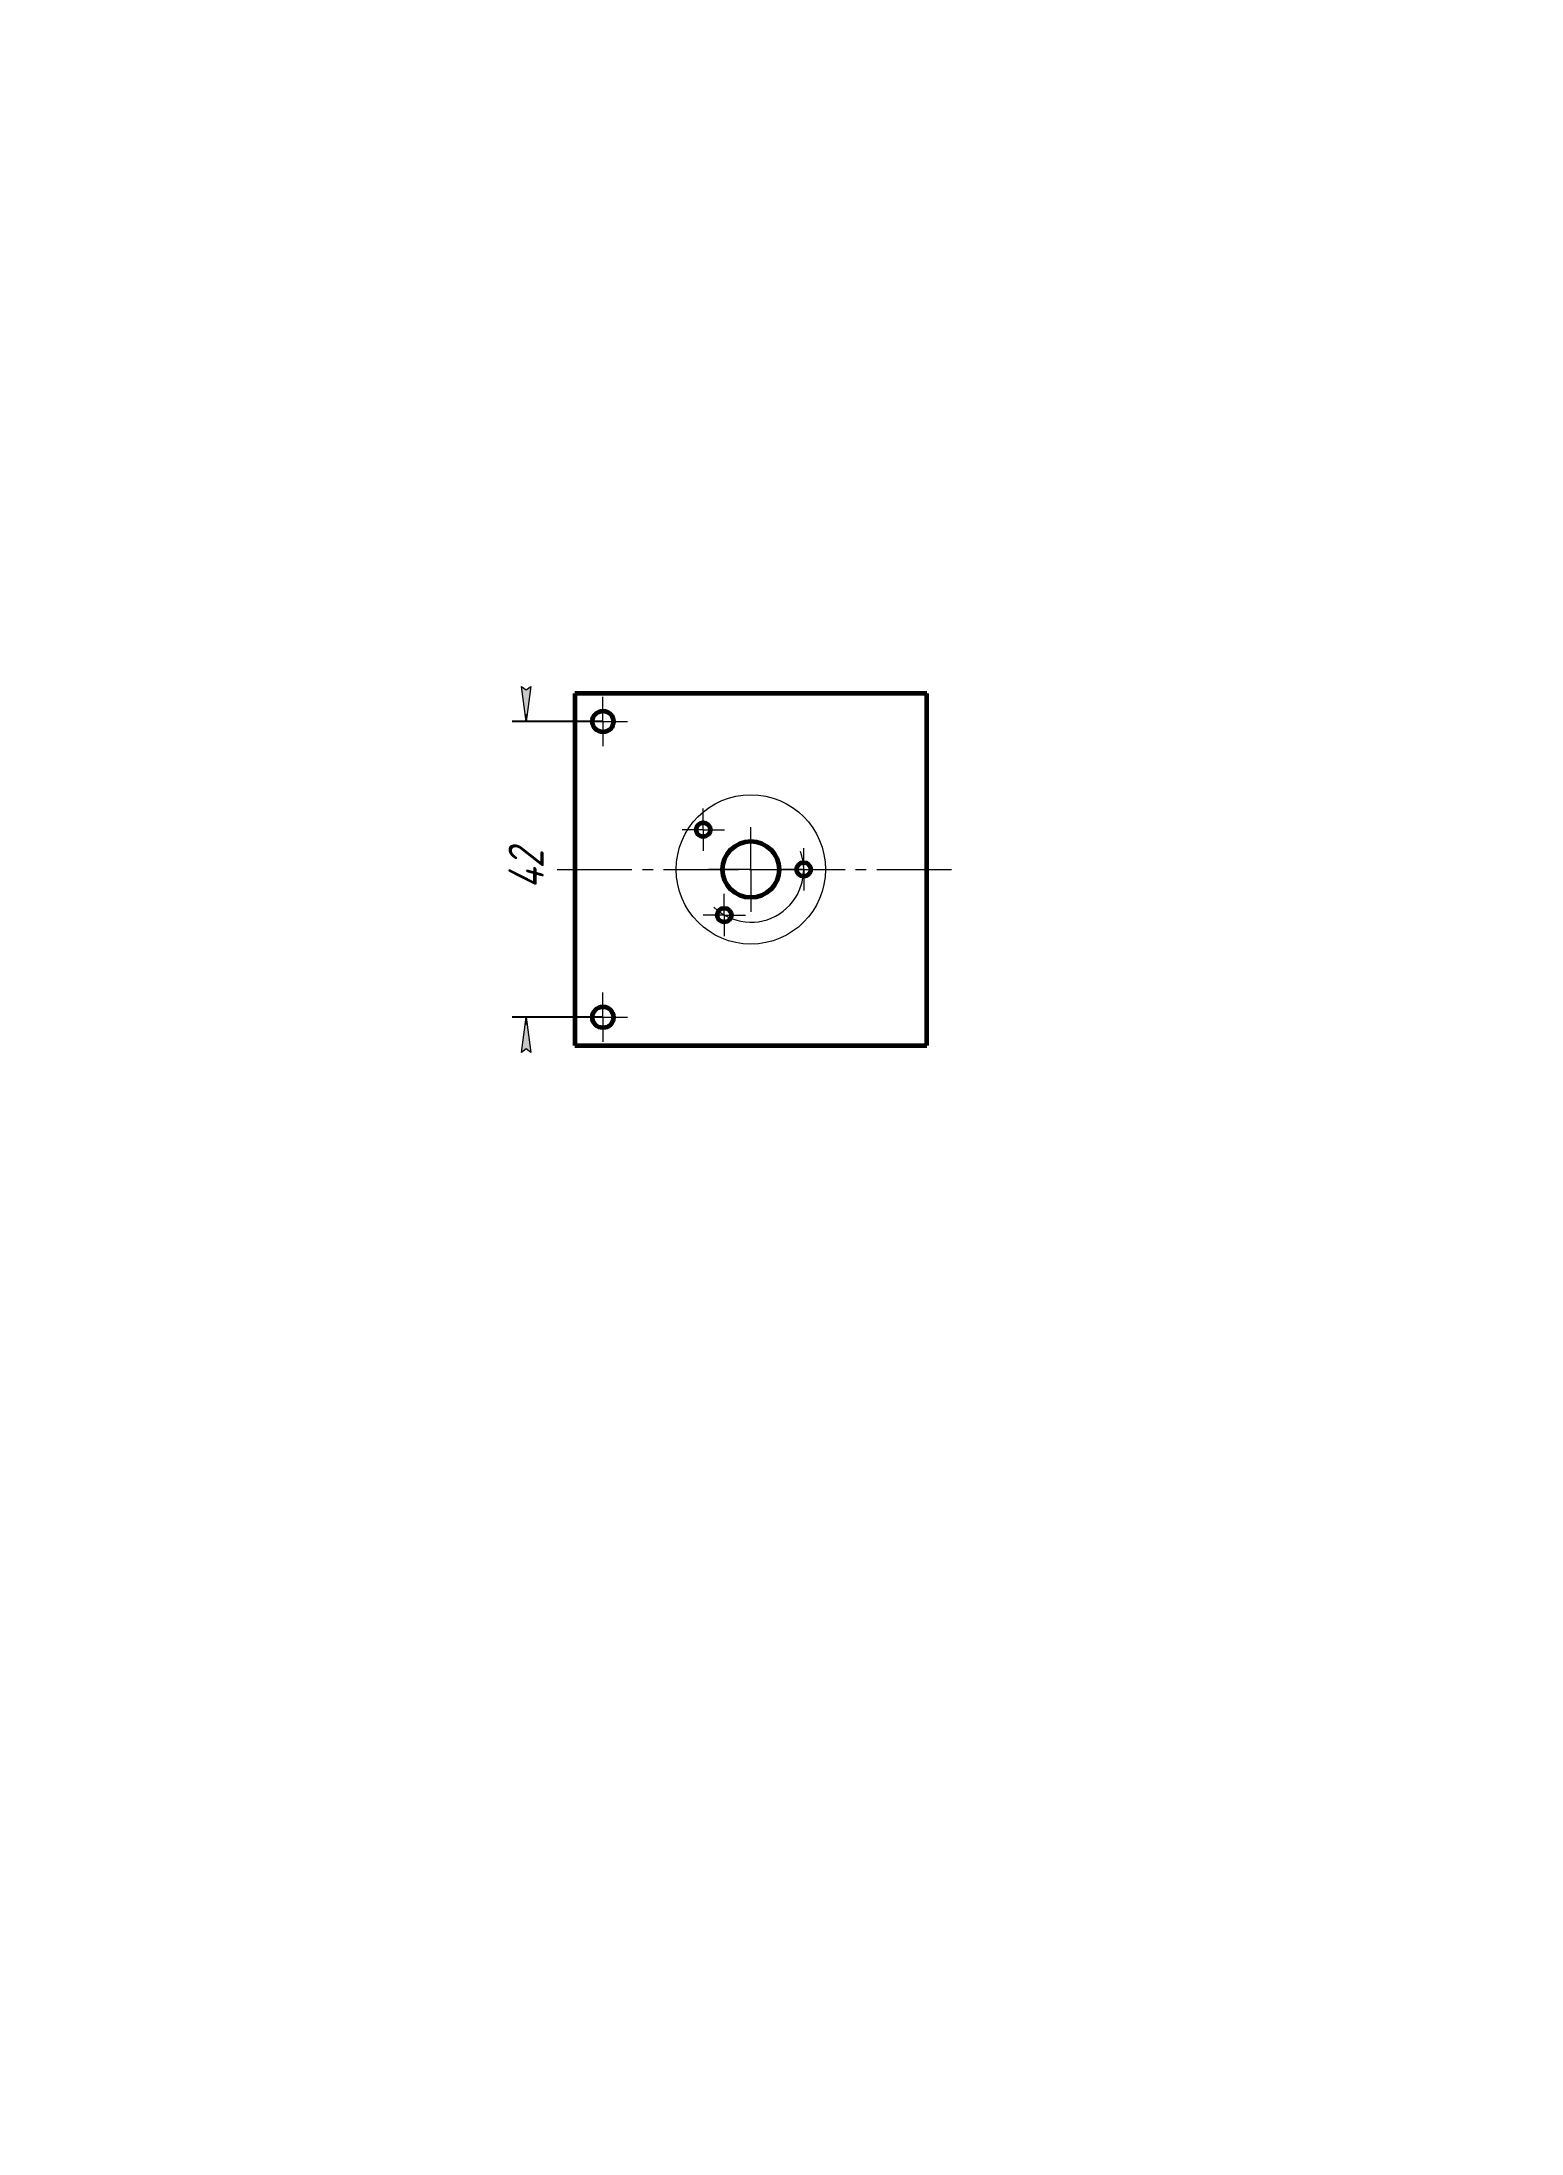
# Model space of a CAD drawing. Header units: millimetres. Extents: x 0 to 210, y 0 to 297.
import ezdxf

# ---------------------------------------------------------------- set-up
doc = ezdxf.new("R2010")
doc.units = ezdxf.units.MM
for name, pattern in [('K5LT_AXLED', [15.125, 10.625, -1.5, 1.5, -1.5]), ('K5LT_BASIC', [0]), ('K5LT_THIN', [0])]:
    doc.linetypes.add(name, pattern=pattern)
doc.styles.add('KDIMTEXTSTYLE', font='GOST_AU.SHX', dxfattribs={"width": 0.96, "oblique": 15, "height": 5})
doc.dimstyles.new('KDIMSTYLE (1.00)', dxfattribs={"dimtxt": 5, "dimasz": 1, "dimexe": 2, "dimexo": 0, "dimgap": 1, "dimtad": 1, "dimtxsty": 'KDIMTEXTSTYLE', "dimsah": 1, "dimcen": 0, "dimdle": 1, "dimadec": 0, "dimazin": 0, "dimtfac": 0.667, "dimtmove": 0, "dimatfit": 3, "dimfxl": 1, "dimtvp": 1, "dimtolj": 1, "dimtzin": 0, "dimarcsym": 0})

# ---------------------------------------------------------------- blocks, each defined once
blk = doc.blocks.new('U0')
at = {"color": 5, "linetype": 'K5LT_BASIC', "lineweight": 60, "true_color": 0x0000ff}
for p, q in [((125.6472831667562, 204.4694511408933), (75.64728316675621, 204.4694511408933)), ((75.64728316675621, 204.4694511408933), (75.64728316675621, 154.4694511408933)), ((125.6472831667562, 154.4694511408933), (125.6472831667562, 204.4694511408933)), ((75.64728316675621, 154.4694511408933), (125.6472831667562, 154.4694511408933))]:
    blk.add_line(p, q, dxfattribs=at)
blk = doc.blocks.new('U1')
at = {"color": 30, "linetype": 'K5LT_AXLED', "lineweight": 18, "true_color": 0xff8000}
for q in [(79.64728316675621, 203.9694511408933), (76.14728316675621, 200.4694511408933), (83.14728316675621, 200.4694511408933), (79.64728316675621, 196.9694511408933)]:
    blk.add_line((79.64728316675621, 200.4694511408933), q, dxfattribs=at)
blk = doc.blocks.new('U2')
at = {"color": 30, "linetype": 'K5LT_AXLED', "lineweight": 18, "true_color": 0xff8000}
for q in [(79.64728316675621, 161.9694511408933), (76.14728316675621, 158.4694511408933), (83.14728316675621, 158.4694511408933), (79.64728316675621, 154.9694511408933)]:
    blk.add_line((79.64728316675621, 158.4694511408933), q, dxfattribs=at)
blk = doc.blocks.new('U3')
at = {"color": 30, "linetype": 'K5LT_AXLED', "lineweight": 18, "true_color": 0xff8000}
for q in [(108.1472831667562, 182.4694511408932), (105.1472831667562, 179.4694511408932), (111.1472831667562, 179.4694511408932), (108.1472831667562, 176.4694511408932)]:
    blk.add_line((108.1472831667562, 179.4694511408932), q, dxfattribs=at)
blk = doc.blocks.new('U4')
at = {"color": 30, "linetype": 'K5LT_AXLED', "lineweight": 18, "true_color": 0xff8000}
for q in [(96.88061650008956, 175.983911670485), (93.88061650008956, 172.983911670485), (99.88061650008956, 172.983911670485), (96.88061650008956, 169.983911670485)]:
    blk.add_line((96.88061650008956, 172.983911670485), q, dxfattribs=at)
blk = doc.blocks.new('U5')
at = {"color": 30, "linetype": 'K5LT_AXLED', "lineweight": 18, "true_color": 0xff8000}
for q in [(93.89289117790662, 188.1102125133469), (90.89289117790662, 185.1102125133469), (96.89289117790662, 185.1102125133469), (93.89289117790662, 182.1102125133469)]:
    blk.add_line((93.89289117790662, 185.1102125133469), q, dxfattribs=at)
blk = doc.blocks.new('U6')
at = {"color": 30, "linetype": 'K5LT_AXLED', "lineweight": 18, "true_color": 0xff8000}
for q in [(100.6472831667562, 185.4694511408932), (94.64728316675621, 179.4694511408932), (106.6472831667562, 179.4694511408932), (100.6472831667562, 173.4694511408932)]:
    blk.add_line((100.6472831667562, 179.4694511408932), q, dxfattribs=at)
blk = doc.blocks.new('KDIMARROW_01')
blk.add_hatch(color=0).paths.add_polyline_path([(0, 0), (-5, 0.658262491226197), (-4.5, 6e-16), (-5, -0.6582624912261956)])
at = {"color": 0, "linetype": 'K5LT_THIN', "lineweight": 18}
for p, q in [((-4.5, 6e-16), (-5, 0.658262491226197)), ((-5, 0.658262491226197), (0, 0)), ((0, 0), (-5, -0.6582624912261956)), ((-5, -0.6582624912261956), (-4.5, 6e-16)), ((0, 0), (-1, 0))]:
    blk.add_line(p, q, dxfattribs=at)

msp = doc.modelspace()

# ---------------------------------------------------------------- linework, layer by layer
at = {"color": 30, "linetype": 'K5LT_AXLED', "lineweight": 18, "true_color": 0xff8000}
msp.add_line((73.14728316675621, 179.4694511408933), (129.1472831667562, 179.4694511408933), dxfattribs=at)
at = {"color": 5, "linetype": 'K5LT_BASIC', "lineweight": 60, "true_color": 0x0000ff}
for centre, radius in [((79.64728316675621, 200.4694511408933), 1.5), ((93.89289117790662, 185.1102125133469), 1), ((100.6472831667562, 179.4694511408932), 4), ((108.1472831667562, 179.4694511408932), 1), ((96.88061650008956, 172.983911670485), 1), ((79.64728316675621, 158.4694511408933), 1.5)]:
    msp.add_circle(centre, radius, dxfattribs=at)
at = {"color": 7, "linetype": 'K5LT_THIN', "lineweight": 18}
msp.add_circle((100.6472831667562, 179.4694511408932), 10.6, dxfattribs=at)
msp.add_arc((100.6472831667562, 179.4694511408933), 7.499999999999983, 225.3558873605198, 19.99999999999985, dxfattribs=at)

# ---------------------------------------------------------------- block references
for name in ['U0', 'U1', 'U5', 'U6', 'U3', 'U4', 'U2']:
    msp.add_blockref(name, (0, 0))

# ---------------------------------------------------------------- dimensions: what is measured, and where the dimension line sits
at = {"color": 7}
msp.add_linear_dim(base=(68.74869305442334, 158.4694511408933), p1=(79.64728316675621, 200.4694511408933), p2=(79.64728316675621, 158.4694511408933), angle=90, location=(68.74869305442334, 179.4694511408933), dimstyle='KDIMSTYLE (1.00)', override={"dimexo": 0, "dimpost": '\\H5.0;\\W0.965;\\Q15;<>', "dimblk1": 'KDIMARROW_01', "dimblk2": 'KDIMARROW_01', "dimse1": 0, "dimse2": 0, "dimclrt": 7, "dimtolj": 1}, dxfattribs=at).render()

doc.saveas('drawing.dxf')
